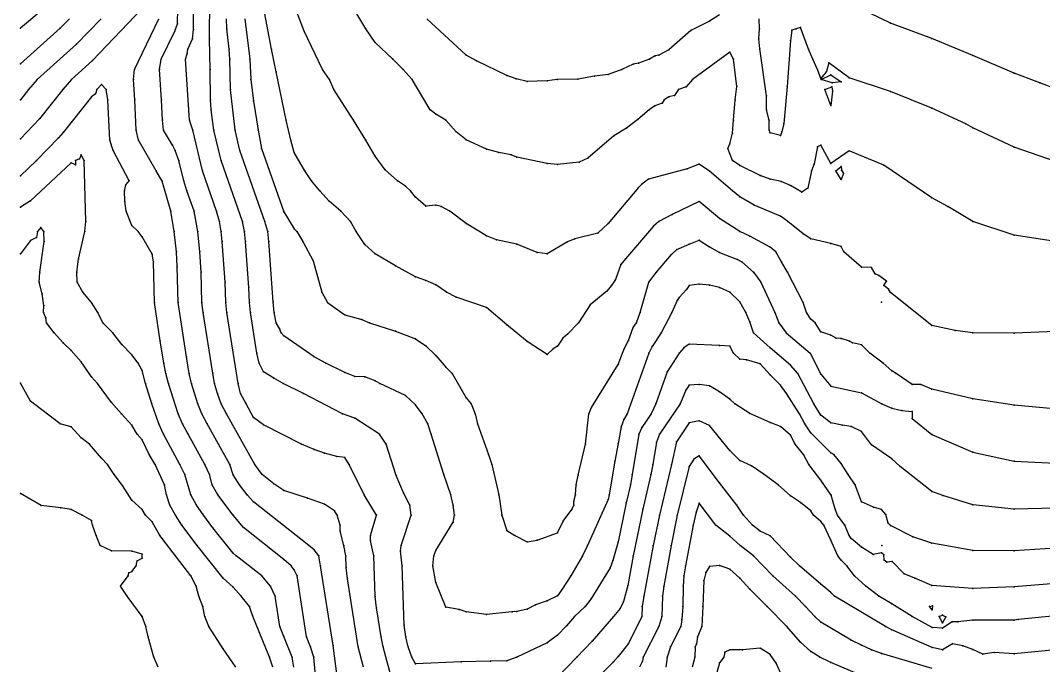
# Model space of a CAD drawing. Extents: x 4990 to 7010, y 3990 to 6010.
# Drawn here: x 4990 to 6000, y 4712 to 5348 of the extents above; entities that cross this region are included whole.
import ezdxf

# ---------------------------------------------------------------- set-up
doc = ezdxf.new("R2010")
doc.units = 0
doc.header["$MEASUREMENT"] = 0

msp = doc.modelspace()

# ---------------------------------------------------------------- linework, layer by layer
at = {"color": 7}
for points in [[(5358.163, 4691.837, 125), (5347.968, 4730, 125), (5345.996, 4740, 125), (5341.535, 4768.465, 125), (5340.129, 4779.871, 125), (5338.637, 4820, 125), (5335.331, 4834.669, 125), (5335.588, 4840, 125), (5341.522, 4860, 125), (5329.108, 4880, 125), (5314.347, 4910, 125), (5310, 4916.895, 125), (5302.184, 4917.816, 125), (5290, 4921.149, 125), (5280, 4924.7, 125), (5267.426, 4930, 125), (5230, 4949.305, 125), (5220, 4956.536, 125), (5212.898, 4970, 125), (5207.156, 4980, 125), (5204.788, 4990, 125), (5193.721, 5060, 125), (5192.548, 5070, 125), (5191.99, 5090, 125), (5189.153, 5130, 125), (5188.143, 5140, 125), (5186.441, 5150, 125), (5183.415, 5160, 125), (5169.522, 5200, 125), (5160.276, 5240, 125), (5156.815, 5250, 125), (5152.874, 5310, 125), (5154.668, 5315.332, 125), (5155.072, 5320, 125), (5159.914, 5330.086, 125), (5160.645, 5339.355, 125), (5161.177, 5370, 125)], [(6011.633, 4827.498, 135), (5970.884, 4824.951, 135), (5930.136, 4825.269, 135), (5889.388, 4832.273, 135), (5870.924, 4838.64, 135), (5848.64, 4849.782, 135), (5846.571, 4852.073, 135), (5844.066, 4860.837, 135), (5840, 4865.767, 135), (5832.025, 4867.975, 135), (5820, 4873.146, 135), (5813.788, 4890, 135), (5806.933, 4900, 135), (5800, 4911.072, 135), (5792.761, 4920, 135), (5790, 4921.464, 135), (5770, 4941.424, 135), (5764.239, 4950, 135), (5759.046, 4960, 135), (5745.926, 4980, 135), (5740, 4988.439, 135), (5730, 4998.558, 135), (5720, 5009.342, 135), (5706.606, 5013.394, 135), (5700, 5013.958, 135), (5693.911, 5020, 135), (5690, 5026.835, 135), (5680, 5027.627, 135), (5650, 5028.873, 135), (5644.846, 5025.154, 135), (5640, 5020.006, 135), (5628.426, 5001.574, 135), (5617.152, 4970, 135), (5612.406, 4960, 135), (5603.337, 4946.663, 135), (5600.241, 4940, 135), (5593.863, 4900, 135), (5591.98, 4890, 135), (5587.802, 4872.198, 135), (5580, 4833.541, 135), (5574.724, 4815.276, 135), (5571.893, 4808.107, 135), (5552.937, 4777.063, 135), (5547.261, 4770, 135), (5536.985, 4760, 135), (5529.063, 4750.938, 135), (5520, 4741.641, 135), (5510, 4734.063, 135), (5480, 4719.719, 135), (5470, 4716.12, 135), (5453.99, 4716.01, 135), (5424.853, 4715.147, 135), (5380, 4713.221, 135), (5376.152, 4720, 135), (5372.595, 4730, 135), (5370.315, 4740, 135), (5368.668, 4751.332, 135), (5366.618, 4810, 135), (5365.091, 4824.909, 135), (5365.76, 4830, 135), (5375.5, 4860, 135), (5374.3, 4870, 135), (5368.064, 4881.936, 135), (5360.706, 4899.294, 135), (5351, 4930, 135), (5344.408, 4940, 135), (5320, 4955.69, 135), (5307.868, 4960, 135), (5269.386, 4980, 135), (5249.35, 4990, 135), (5240, 4995.11, 135), (5230, 5001.643, 135), (5225.568, 5010, 135), (5223.373, 5020, 135), (5217.028, 5060, 135), (5215.995, 5070, 135), (5215.396, 5084.604, 135), (5212.264, 5130, 135), (5211.239, 5140, 135), (5209.015, 5150, 135), (5188.073, 5210, 135), (5181.021, 5240, 135), (5178.094, 5260, 135), (5177.522, 5270, 135), (5177.194, 5300, 135), (5176.508, 5330, 135), (5176.916, 5370, 135)], [(6011.633, 5280.822, 205), (5996.034, 5286.871, 205), (5970.884, 5296.103, 205), (5930.136, 5313.612, 205), (5889.388, 5330.484, 205), (5848.64, 5345.765, 205), (5807.892, 5365.502, 205)], [(5110.225, 5360, 105), (5061.122, 5308.878, 105), (5040.496, 5290, 105), (5031.755, 5280, 105), (5008.857, 5251.143, 105), (4990, 5231.292, 105)], [(5010, 5357.564, 135), (4990, 5340.583, 135)], [(5328.634, 4710, 115), (5323.341, 4730, 115), (5312.697, 4797.303, 115), (5311.59, 4808.41, 115), (5311.185, 4820, 115), (5309.186, 4830, 115), (5305.611, 4844.389, 115), (5305.417, 4850, 115), (5302.682, 4860, 115), (5300, 4864.235, 115), (5290, 4870.865, 115), (5273.238, 4876.762, 115), (5250, 4884.25, 115), (5240, 4890.825, 115), (5228.63, 4900, 115), (5221.291, 4910, 115), (5193.445, 4960, 115), (5188.085, 4970, 115), (5184.475, 4980, 115), (5181.557, 4990, 115), (5179.724, 5000.276, 115), (5170.413, 5060, 115), (5169.102, 5070, 115), (5168.254, 5100, 115), (5166.887, 5120, 115), (5164.998, 5140, 115), (5161.309, 5160, 115), (5154.304, 5180, 115), (5151.119, 5190, 115), (5146.302, 5210, 115), (5142.54, 5220, 115), (5140, 5225.086, 115), (5131.342, 5240, 115), (5130.272, 5250, 115), (5129.196, 5270, 115), (5127.205, 5300, 115), (5128.861, 5310, 115), (5142.206, 5337.794, 115), (5145.004, 5344.996, 115), (5145.264, 5360, 115)], [(6052.699, 4960.884, 165), (5970.884, 4968.525, 165), (5930.136, 4974.892, 165), (5889.388, 4984.442, 165), (5878.604, 4988.907, 165), (5870, 4989.04, 165), (5854.332, 5000, 165), (5850, 5002.446, 165), (5841.328, 5010, 165), (5828.232, 5020, 165), (5820, 5028.056, 165), (5811.242, 5030, 165), (5808.183, 5031.817, 165), (5800, 5034.464, 165), (5795.235, 5034.765, 165), (5790, 5037.747, 165), (5780, 5040.829, 165), (5774.405, 5050, 165), (5770, 5053.341, 165), (5765.847, 5060, 165), (5762.45, 5070, 165), (5747.182, 5100, 165), (5741.119, 5110, 165), (5735.703, 5120, 165), (5730, 5124.65, 165), (5710, 5135.479, 165), (5700.106, 5140, 165), (5680, 5152.788, 165), (5660, 5169.482, 165), (5633.367, 5156.633, 165), (5620, 5149.826, 165), (5614.766, 5145.234, 165), (5587.027, 5112.973, 165), (5582.643, 5107.357, 165), (5577.263, 5092.737, 165), (5573.448, 5086.552, 165), (5568.798, 5081.202, 165), (5552.28, 5067.72, 165), (5540.898, 5050, 165), (5530, 5038.502, 165), (5525.28, 5034.72, 165), (5520, 5026.913, 165), (5515.775, 5024.225, 165), (5510, 5018.661, 165), (5490, 5031.58, 165), (5470, 5047.769, 165), (5450, 5064.965, 165), (5420, 5075.098, 165), (5410.601, 5080, 165), (5400, 5087.275, 165), (5390, 5091.772, 165), (5380, 5095.368, 165), (5360, 5106.105, 165), (5340, 5117.92, 165), (5330, 5127.131, 165), (5321.244, 5140, 165), (5315.753, 5150, 165), (5306.321, 5160, 165), (5294.843, 5170, 165), (5285.425, 5180, 165), (5277.178, 5190, 165), (5270.805, 5200, 165), (5260, 5217.98, 165), (5256.925, 5230, 165), (5252.389, 5250, 165), (5242.41, 5297.59, 165), (5237.875, 5320, 165), (5230, 5361.584, 165)], [(6011.633, 5041.426, 175), (5970.884, 5039.516, 175), (5930.136, 5039.834, 175), (5912.627, 5042.381, 175), (5889.388, 5047.156, 175), (5848.64, 5079.946, 175), (5846.729, 5083.129, 175), (5842.271, 5086.71, 175), (5844.856, 5090.97, 175), (5837.114, 5096.595, 175), (5833.465, 5098.355, 175), (5830, 5104.492, 175), (5820, 5104.941, 175), (5802.522, 5120, 175), (5800, 5125.304, 175), (5790, 5128.226, 175), (5770, 5132.698, 175), (5762.477, 5137.523, 175), (5747.408, 5150, 175), (5740, 5155.104, 175), (5714.067, 5165.933, 175), (5700, 5174.305, 175), (5692.814, 5180, 175), (5670, 5199.53, 175), (5660, 5206.381, 175), (5648.117, 5201.883, 175), (5610, 5191.799, 175), (5603.194, 5186.806, 175), (5600, 5183.481, 175), (5570, 5147.901, 175), (5560, 5138.353, 175), (5537.29, 5132.71, 175), (5530, 5129.757, 175), (5510, 5117.938, 175), (5500, 5119.104, 175), (5480, 5127.551, 175), (5460, 5131.8, 175), (5450, 5135.734, 175), (5430, 5148.033, 175), (5413.65, 5160, 175), (5405.241, 5164.759, 175), (5400, 5166.099, 175), (5390, 5164.859, 175), (5380, 5173.823, 175), (5374.99, 5180, 175), (5370, 5184.738, 175), (5362.018, 5190, 175), (5350, 5200.993, 175), (5340, 5214.341, 175), (5331.031, 5230, 175), (5318.748, 5250, 175), (5299.444, 5280, 175), (5294.904, 5290, 175), (5288.1, 5300, 175), (5270, 5337.591, 175), (5262.53, 5357.47, 175)], [(6011.633, 5130.245, 185), (5970.884, 5136.293, 185), (5930.136, 5149.982, 185), (5905.305, 5164.626, 185), (5889.388, 5173.221, 185), (5842.273, 5205.374, 185), (5807.892, 5219.7, 185), (5790, 5207.083, 185), (5780, 5225.102, 185), (5776.563, 5223.437, 185), (5773.313, 5206.687, 185), (5770.678, 5200, 185), (5767.232, 5182.768, 185), (5761.145, 5178.855, 185), (5750, 5185.307, 185), (5740.655, 5189.345, 185), (5730, 5191.742, 185), (5720, 5195.172, 185), (5700, 5205.121, 185), (5692.682, 5210, 185), (5688.113, 5221.887, 185), (5690, 5226.456, 185), (5692.924, 5237.076, 185), (5693.701, 5250, 185), (5695.446, 5270, 185), (5696.93, 5283.07, 185), (5693.689, 5310, 185), (5690, 5316.946, 185), (5653.349, 5290, 185), (5647.195, 5282.805, 185), (5639.527, 5280, 185), (5635.661, 5274.339, 185), (5630, 5272.829, 185), (5625.465, 5270, 185), (5623.23, 5266.77, 185), (5616.119, 5263.881, 185), (5610.624, 5260, 185), (5599.448, 5250.552, 185), (5588.15, 5241.85, 185), (5575.752, 5234.248, 185), (5550, 5212.242, 185), (5541.5, 5208.5, 185), (5520, 5205.993, 185), (5510, 5207.028, 185), (5480, 5213.472, 185), (5474.347, 5215.653, 185), (5462.134, 5217.866, 185), (5450, 5221.231, 185), (5430, 5230.362, 185), (5420, 5238.261, 185), (5409.875, 5250, 185), (5400, 5255.835, 185), (5394.459, 5260, 185), (5376.461, 5290, 185), (5367.802, 5300, 185), (5357.624, 5310, 185), (5340, 5326.646, 185), (5330.907, 5340, 185), (5320, 5358.058, 185)], [(5680, 5353.982, 195), (5670, 5347.604, 195), (5651.634, 5338.366, 195), (5630, 5319.409, 195), (5620, 5314.093, 195), (5616.564, 5313.436, 195), (5610.852, 5310, 195), (5600, 5306.083, 195), (5594.887, 5305.113, 195), (5583.652, 5300, 195), (5570, 5294.989, 195), (5556.554, 5293.446, 195), (5540, 5290.374, 195), (5519.888, 5290.112, 195), (5510, 5288.599, 195), (5490, 5288.01, 195), (5479.371, 5290.629, 195), (5470, 5294.003, 195), (5440, 5308.523, 195), (5430, 5314.082, 195), (5390.996, 5350, 195)], [(5069.516, 5350, 115), (5045.233, 5324.767, 115), (5006.637, 5290, 115), (4997.97, 5280, 115), (4990, 5269.894, 115)], [(5038.38, 5350, 125), (5029.24, 5340.76, 125), (4990, 5305.482, 125)], [(5307.909, 4660, 105), (5298.682, 4731.318, 105), (5286.3, 4810, 105), (5284.33, 4820, 105), (5280, 4825.65, 105), (5274.721, 4830, 105), (5220, 4873.214, 105), (5213.851, 4880, 105), (5206.041, 4890, 105), (5200, 4899.856, 105), (5196.65, 4910, 105), (5174.412, 4950, 105), (5169.075, 4960, 105), (5165.12, 4970, 105), (5158.835, 4990, 105), (5156.417, 5000, 105), (5153.781, 5016.219, 105), (5145.655, 5070, 105), (5144.751, 5105.249, 105), (5143.854, 5120, 105), (5141.854, 5140, 105), (5138.578, 5160, 105), (5130, 5189.723, 105), (5123.81, 5200, 105), (5106.374, 5230, 105), (5104.216, 5240, 105), (5102.771, 5270, 105), (5101.536, 5290, 105), (5102.65, 5300, 105), (5126.656, 5350, 105)], [(6011.633, 4866.973, 145), (5970.884, 4866.018, 145), (5930.136, 4870.156, 145), (5900.53, 4879.388, 145), (5889.388, 4883.526, 145), (5858.279, 4908.073, 145), (5850, 4915.488, 145), (5830, 4929.333, 145), (5820, 4942.502, 145), (5810, 4947.614, 145), (5801.188, 4948.813, 145), (5790, 4951.218, 145), (5780, 4958.824, 145), (5773.063, 4970, 145), (5757.318, 5000, 145), (5750, 5008.183, 145), (5730, 5025.046, 145), (5713.554, 5040, 145), (5710, 5050.813, 145), (5705.944, 5060, 145), (5700, 5070.715, 145), (5690, 5080.243, 145), (5680, 5084.717, 145), (5670, 5087.01, 145), (5660, 5087.906, 145), (5650, 5086.766, 145), (5647.329, 5082.671, 145), (5640, 5074.969, 145), (5638.022, 5071.978, 145), (5632.938, 5060, 145), (5622.304, 5040, 145), (5613.488, 5026.512, 145), (5610.21, 5019.79, 145), (5588.86, 4960, 145), (5585.561, 4954.439, 145), (5582.74, 4947.26, 145), (5580, 4930.671, 145), (5576.637, 4913.363, 145), (5571.182, 4880, 145), (5570, 4875.447, 145), (5549.592, 4830, 145), (5544.809, 4820, 145), (5533.115, 4800, 145), (5524.056, 4785.944, 145), (5520, 4780.509, 145), (5510, 4775.61, 145), (5498.412, 4771.588, 145), (5490, 4767.17, 145), (5480, 4764.956, 145), (5475.231, 4764.769, 145), (5450, 4761.975, 145), (5430, 4764.479, 145), (5423.14, 4766.86, 145), (5410, 4769.251, 145), (5400, 4793.54, 145), (5396.906, 4810, 145), (5397.938, 4820, 145), (5400, 4825.195, 145), (5416.943, 4853.057, 145), (5418.322, 4860, 145), (5417.125, 4870, 145), (5414.84, 4880, 145), (5407.985, 4900, 145), (5395.334, 4940, 145), (5391.969, 4950, 145), (5386.611, 4960, 145), (5380, 4969.04, 145), (5370, 4978.11, 145), (5344.73, 4990, 145), (5340, 4992.611, 145), (5330, 4996.42, 145), (5320, 4997.034, 145), (5310, 5000.975, 145), (5291.396, 5010, 145), (5280, 5016.441, 145), (5250, 5037.096, 145), (5247.188, 5040, 145), (5245.834, 5044.166, 145), (5242.397, 5050, 145), (5240.335, 5060, 145), (5239.395, 5070.605, 145), (5235.297, 5130, 145), (5234.304, 5140, 145), (5231.122, 5150, 145), (5206.652, 5220, 145), (5202.023, 5240, 145), (5197.259, 5280, 145), (5196.783, 5310, 145), (5196.089, 5320, 145), (5193.807, 5340, 145), (5193.476, 5350, 145)], [(5211.603, 5350, 155), (5216.314, 5310, 155), (5217.336, 5290, 155), (5220, 5268.495, 155), (5224.538, 5240, 155), (5227.972, 5222.028, 155), (5250, 5159.24, 155), (5260, 5142.522, 155), (5262.665, 5140, 155), (5268.599, 5130, 155), (5278.854, 5111.146, 155), (5287.582, 5080, 155), (5292.915, 5070, 155), (5310, 5057.736, 155), (5326.835, 5053.165, 155), (5334.511, 5050, 155), (5360, 5041.698, 155), (5380, 5034.03, 155), (5390, 5027.239, 155), (5400, 5017.587, 155), (5410, 5006.154, 155), (5415.943, 5000, 155), (5430, 4975.86, 155), (5434.76, 4970, 155), (5438.825, 4960, 155), (5441.096, 4950, 155), (5452.029, 4920, 155), (5455.19, 4910, 155), (5462.105, 4880, 155), (5465.273, 4860, 155), (5470, 4844.933, 155), (5477.981, 4840, 155), (5490, 4833.819, 155), (5500, 4835.274, 155), (5520, 4842.6, 155), (5525.737, 4854.263, 155), (5534.354, 4865.646, 155), (5536.323, 4870, 155), (5536.256, 4873.744, 155), (5537.949, 4880, 155), (5538.493, 4890, 155), (5540.393, 4899.607, 155), (5547.857, 4930, 155), (5551.084, 4960, 155), (5553.631, 4966.369, 155), (5580, 5008.87, 155), (5585.791, 5024.209, 155), (5590, 5032.422, 155), (5594.884, 5045.116, 155), (5597.874, 5050, 155), (5601.794, 5060, 155), (5610.083, 5089.917, 155), (5617.859, 5100, 155), (5632.563, 5117.437, 155), (5637.765, 5122.235, 155), (5650, 5127.581, 155), (5660, 5131.44, 155), (5670, 5124.869, 155), (5680, 5119.235, 155), (5697.664, 5112.336, 155), (5702.131, 5110, 155), (5713.379, 5100, 155), (5720.835, 5090, 155), (5734.496, 5060, 155), (5738.419, 5050, 155), (5745.698, 5040, 155), (5769.28, 5020, 155), (5780, 4999.024, 155), (5790, 4987.422, 155), (5820, 4980.847, 155), (5840.209, 4970, 155), (5850, 4965.751, 155), (5860, 4963.425, 155), (5870, 4962.332, 155), (5869.952, 4955.436, 155), (5889.388, 4939.555, 155), (5930.136, 4922.046, 155), (5970.884, 4913.451, 155), (6011.633, 4911.223, 155)], [(6011.633, 5209.194, 195), (5970.884, 5223.202, 195), (5930.136, 5242.302, 195), (5923.133, 5246.123, 195), (5889.388, 5261.721, 195), (5848.64, 5278.275, 195), (5807.892, 5291.646, 195), (5787.84, 5306.528, 195), (5785.407, 5297.763, 195), (5780, 5290.866, 195), (5776.743, 5300, 195), (5771.956, 5310, 195), (5767.81, 5320, 195), (5760, 5341.437, 195), (5755.76, 5340, 195), (5751.456, 5338.544, 195), (5750, 5328.35, 195), (5746.8, 5283.2, 195), (5743.382, 5246.618, 195), (5741.563, 5238.437, 195), (5740, 5234.75, 195), (5730, 5237.429, 195), (5728.954, 5240, 195), (5729.072, 5250, 195), (5726.411, 5260, 195), (5726.198, 5273.802, 195), (5719.651, 5320.349, 195), (5718.834, 5330, 195), (5719.569, 5340, 195), (5719.069, 5350, 195)], [(5789.781, 5294.655, 195), (5799.963, 5287.564, 195), (5791.061, 5286.852, 195), (5780.327, 5290, 195), (5789.781, 5294.655, 195)], [(5284.486, 4665.514, 95), (5279.476, 4720, 95), (5276.335, 4730, 95), (5272.425, 4740, 95), (5262.983, 4800, 95), (5260, 4806.176, 95), (5257.152, 4810, 95), (5250, 4816.208, 95), (5210, 4847.797, 95), (5199.933, 4860, 95), (5184.819, 4880, 95), (5179.094, 4890, 95), (5176.679, 4900, 95), (5172.056, 4910, 95), (5155.422, 4940, 95), (5150, 4950.267, 95), (5145.804, 4960, 95), (5136.131, 4990, 95), (5133.432, 5000, 95), (5131.421, 5010, 95), (5127.834, 5032.166, 95), (5122.222, 5070, 95), (5121.19, 5110, 95), (5120, 5117.728, 95), (5110, 5134.844, 95), (5106.041, 5140, 95), (5100, 5145.983, 95), (5094.194, 5160, 95), (5092.854, 5170, 95), (5092.578, 5180, 95), (5093.889, 5186.111, 95), (5097.452, 5190, 95), (5081.406, 5220, 95), (5078.159, 5230, 95), (5076.233, 5270, 95), (5074.519, 5280, 95), (5070, 5285.065, 95), (5065.54, 5280, 95), (5064.111, 5275.889, 95), (5060, 5272.967, 95), (5032.254, 5237.746, 95), (5027.619, 5232.381, 95), (5005.933, 5210, 95), (4990, 5194.954, 95)], [(5790.888, 5282.701, 195), (5791.351, 5278.652, 195), (5790, 5264.267, 195), (5784.009, 5280, 195), (5790.888, 5282.701, 195)], [(5259.693, 4710, 85), (5258.235, 4720, 85), (5249.793, 4740.207, 85), (5246.12, 4750, 85), (5241.24, 4780, 85), (5236.64, 4790, 85), (5228.339, 4800, 85), (5203.014, 4820, 85), (5200, 4822.661, 85), (5180, 4847.606, 85), (5170, 4860.867, 85), (5163.772, 4870, 85), (5158.24, 4880, 85), (5152.385, 4900, 85), (5147.462, 4910, 85), (5131.171, 4940, 85), (5126.489, 4950, 85), (5119.787, 4970, 85), (5113.427, 4990, 85), (5110, 5002.796, 85), (5106.179, 5010, 85), (5100, 5018.29, 85), (5090, 5028.505, 85), (5081.33, 5040, 85), (5071.309, 5050, 85), (5066.401, 5060, 85), (5060.198, 5070, 85), (5051.547, 5080, 85), (5046.067, 5090, 85), (5045.686, 5100, 85), (5047.376, 5112.624, 85), (5053.587, 5140, 85), (5054.649, 5150, 85), (5052.997, 5210, 85), (5050, 5215.594, 85), (5048.146, 5211.854, 85), (5044.398, 5210, 85), (5044.175, 5205.825, 85), (5040, 5207.917, 85), (5000, 5170.145, 85), (4990, 5163.948, 85)], [(5800.29, 5200.364, 185), (5802.482, 5197.285, 185), (5800, 5191.301, 185), (5794.743, 5200, 185), (5799.926, 5204.211, 185), (5800.29, 5200.364, 185)], [(5238.99, 4710, 75), (5235.958, 4720, 75), (5218.899, 4761.101, 75), (5216.012, 4770, 75), (5207.926, 4780, 75), (5200, 4788.849, 75), (5190, 4797.822, 75), (5164.257, 4830, 75), (5149.209, 4850, 75), (5142.96, 4860, 75), (5137.395, 4870, 75), (5134.181, 4880, 75), (5132.25, 4890, 75), (5122.868, 4910, 75), (5117.076, 4920, 75), (5110, 4934.237, 75), (5105.032, 4940, 75), (5100, 4948.948, 75), (5089.676, 4960, 75), (5080, 4971.332, 75), (5066.034, 4990, 75), (5060, 4996.516, 75), (5050, 5011.299, 75), (5040, 5022.608, 75), (5032.078, 5030, 75), (5023.255, 5040, 75), (5015.854, 5050, 75), (5015.195, 5054.805, 75), (5012.796, 5060, 75), (5013.167, 5066.833, 75), (5011.528, 5078.472, 75), (5008.567, 5090, 75), (5009.039, 5100, 75), (5013.537, 5130, 75), (5013.216, 5140, 75), (5010, 5143.826, 75), (5006.838, 5140, 75), (5005.962, 5134.038, 75), (5000, 5131, 75), (4990, 5117.836, 75)], [(5840, 5070.313, 175), (5840, 5070.313, 175)], [(5202.512, 4710, 65), (5190, 4727.941, 65), (5175.804, 4750, 65), (5172.063, 4760, 65), (5170.108, 4769.892, 65), (5166.146, 4780, 65), (5163.378, 4790, 65), (5158.003, 4800, 65), (5130, 4836.997, 65), (5127.533, 4840, 65), (5120, 4853.401, 65), (5113.56, 4860, 65), (5110, 4865.7, 65), (5100, 4874.987, 65), (5090.689, 4889.311, 65), (5082.405, 4900, 65), (5075.841, 4910, 65), (5070, 4916.214, 65), (5058.107, 4930, 65), (5050, 4936.284, 65), (5040, 4947.193, 65), (5029.303, 4950, 65), (5000, 4972.615, 65), (4990, 4990.403, 65)], [(6011.633, 4792.479, 125), (5970.884, 4789.296, 125), (5930.136, 4787.704, 125), (5889.388, 4790.569, 125), (5872.834, 4797.892, 125), (5862.061, 4802.003, 125), (5850.322, 4814.214, 125), (5845.036, 4813.736, 125), (5842.426, 4815.546, 125), (5842.274, 4820.746, 125), (5839.854, 4822.863, 125), (5831.753, 4821.166, 125), (5820, 4828.396, 125), (5810, 4836.865, 125), (5807.908, 4840, 125), (5803.721, 4850, 125), (5796.525, 4860, 125), (5794.093, 4865.907, 125), (5790.081, 4879.919, 125), (5780, 4894.726, 125), (5768.287, 4910, 125), (5762.938, 4920, 125), (5754.693, 4930, 125), (5750, 4939.078, 125), (5740, 4947.481, 125), (5730, 4951.356, 125), (5710, 4960.358, 125), (5695.188, 4970, 125), (5690, 4974.432, 125), (5680, 4981.733, 125), (5670, 4987.541, 125), (5660, 4988.958, 125), (5650, 4988.236, 125), (5646.758, 4983.242, 125), (5641.067, 4970, 125), (5620.667, 4940, 125), (5617.783, 4932.217, 125), (5614.207, 4910, 125), (5612.297, 4900, 125), (5604.134, 4865.866, 125), (5594.897, 4820, 125), (5589.446, 4790.554, 125), (5585.248, 4774.752, 125), (5581.977, 4768.023, 125), (5575.407, 4760, 125), (5554.424, 4735.576, 125), (5539.175, 4720, 125), (5520, 4699.983, 125)], [(6011.633, 4760.645, 115), (5974.705, 4757.143, 115), (5970.884, 4756.506, 115), (5930.136, 4756.506, 115), (5915.028, 4754.735, 115), (5909.496, 4754.693, 115), (5900, 4748.505, 115), (5890, 4748.992, 115), (5870.081, 4760, 115), (5850, 4772.419, 115), (5837.222, 4780, 115), (5824.291, 4790, 115), (5813.058, 4800, 115), (5805.785, 4810, 115), (5800, 4815.582, 115), (5796.896, 4820, 115), (5790, 4835.404, 115), (5782.809, 4850, 115), (5780, 4853.719, 115), (5772.792, 4860, 115), (5770, 4864.446, 115), (5760, 4872.634, 115), (5750, 4879.018, 115), (5737.864, 4890, 115), (5724.177, 4900, 115), (5711.443, 4908.557, 115), (5700, 4914.021, 115), (5690, 4923.946, 115), (5670, 4948.586, 115), (5660, 4953.093, 115), (5650, 4950.989, 115), (5637.457, 4932.543, 115), (5632.615, 4910, 115), (5620.568, 4860, 115), (5614.519, 4830, 115), (5605.29, 4780, 115), (5603.752, 4770, 115), (5603.216, 4760, 115), (5590, 4733.446, 115), (5580, 4720.622, 115), (5575.022, 4714.978, 115), (5550.374, 4690, 115)], [(6011.633, 4727.219, 105), (5970.884, 4723.08, 105), (5950.971, 4724.48, 105), (5940, 4722.869, 105), (5930, 4727.299, 105), (5920, 4730.958, 105), (5910, 4733.016, 105), (5900, 4727.271, 105), (5890, 4729.442, 105), (5850, 4746.976, 105), (5843.874, 4750, 105), (5793.452, 4780, 105), (5790, 4783.814, 105), (5780, 4791.795, 105), (5759.002, 4810, 105), (5750, 4818.439, 105), (5730, 4839.48, 105), (5720, 4844.316, 105), (5712.585, 4850, 105), (5703.563, 4860, 105), (5697.21, 4870, 105), (5680, 4891.944, 105), (5660, 4918.678, 105), (5654.688, 4915.312, 105), (5650, 4907.963, 105), (5638.314, 4860, 105), (5632.239, 4830, 105), (5624.907, 4790, 105), (5623.774, 4780, 105), (5623.19, 4760, 105), (5620.1, 4750, 105), (5604.76, 4720, 105), (5603.936, 4716.064, 105), (5601.065, 4710, 105)], [(5125.961, 4710, 55), (5121.799, 4720, 55), (5116.021, 4740, 55), (5113.703, 4750, 55), (5110, 4760.101, 55), (5095.422, 4780, 55), (5088.636, 4790, 55), (5096.447, 4800, 55), (5096.896, 4803.104, 55), (5100, 4804.549, 55), (5104.213, 4810, 55), (5105.036, 4814.964, 55), (5110, 4817.479, 55), (5110, 4821.507, 55), (5100, 4824.625, 55), (5080, 4824.8, 55), (5068.832, 4830, 55), (5064.616, 4840, 55), (5061.04, 4850, 55), (5060, 4854.748, 55), (5050.995, 4860, 55), (5040, 4865.678, 55), (5030, 4867.225, 55), (5010.412, 4869.588, 55), (4990, 4881.282, 55)], [(5890, 4708.545, 95), (5840, 4723.633, 95), (5830, 4727.241, 95), (5820, 4731.65, 95), (5810, 4736.684, 95), (5780, 4754.288, 95), (5774.025, 4760, 95), (5764.806, 4770, 95), (5754.93, 4780, 95), (5732.618, 4800, 95), (5713.571, 4820, 95), (5700.405, 4830, 95), (5690, 4839.452, 95), (5676.219, 4850, 95), (5660, 4871.968, 95), (5656.941, 4863.059, 95), (5653.81, 4850, 95), (5646.367, 4810, 95), (5644.692, 4800, 95), (5644.024, 4790, 95), (5643.619, 4770, 95), (5642.931, 4757.069, 95), (5641.734, 4750, 95), (5631.508, 4730, 95), (5628.437, 4720, 95), (5627.063, 4710, 95)], [(5840.057, 4830.113, 125), (5840.057, 4830.113, 125)], [(5820, 4701.712, 85), (5790, 4714.729, 85), (5779.145, 4720, 85), (5770, 4725.385, 85), (5760, 4734.776, 85), (5746.278, 4750, 85), (5727.162, 4770, 85), (5710, 4786.965, 85), (5700, 4797.848, 85), (5690, 4806.824, 85), (5680, 4810.479, 85), (5670, 4809.275, 85), (5666.465, 4803.535, 85), (5664.443, 4795.557, 85), (5663.666, 4770, 85), (5662.559, 4750, 85), (5658.256, 4740, 85), (5657.103, 4732.897, 85), (5655.778, 4730, 85), (5655.561, 4720, 85), (5652.875, 4710, 85)], [(5890.113, 4770.504, 115), (5890, 4766.593, 115), (5887.178, 4770, 115), (5890.113, 4770.504, 115)], [(5900.11, 4761.208, 115), (5903.272, 4759.698, 115), (5900, 4753.819, 115), (5896.617, 4760, 115), (5900.11, 4761.208, 115)], [(5742.157, 4700, 75), (5735.896, 4714.104, 75), (5730, 4722.578, 75), (5720, 4728.88, 75), (5702.809, 4727.191, 75), (5690, 4727.173, 75), (5685.254, 4724.746, 75), (5684.252, 4720, 75), (5680, 4714.156, 75), (5674.785, 4695.215, 75)]]:
    msp.add_polyline3d(points, dxfattribs=at)
at = {"color": 254}
for p in [(5145.004, 5344.996, 115), (5670, 5347.604, 195), (5848.64, 5345.765, 205), (4990, 5340.583, 135), (5029.24, 5340.76, 125), (5142.206, 5337.794, 115), (5160.645, 5339.355, 125), (5193.807, 5340, 145), (5270, 5337.591, 175), (5330.907, 5340, 185), (5651.634, 5338.366, 195), (5719.569, 5340, 195), (5751.456, 5338.544, 195), (5755.76, 5340, 195), (5760, 5341.437, 195), (5045.233, 5324.767, 115), (5159.914, 5330.086, 125), (5176.508, 5330, 135), (5340, 5326.646, 185), (5718.834, 5330, 195), (5750, 5328.35, 195), (5889.388, 5330.484, 205), (5154.668, 5315.332, 125), (5155.072, 5320, 125), (5196.089, 5320, 145), (5237.875, 5320, 165), (5430, 5314.082, 195), (5616.564, 5313.436, 195), (5620, 5314.093, 195), (5630, 5319.409, 195), (5690, 5316.946, 185), (5719.651, 5320.349, 195), (5767.81, 5320, 195), (5930.136, 5313.612, 205), (4990, 5305.482, 125), (5061.122, 5308.878, 105), (5128.861, 5310, 115), (5152.874, 5310, 125), (5196.783, 5310, 145), (5216.314, 5310, 155), (5357.624, 5310, 185), (5440, 5308.523, 195), (5594.887, 5305.113, 195), (5600, 5306.083, 195), (5610.852, 5310, 195), (5693.689, 5310, 185), (5771.956, 5310, 195), (5787.84, 5306.528, 195), (5102.65, 5300, 105), (5127.205, 5300, 115), (5177.194, 5300, 135), (5242.41, 5297.59, 165), (5288.1, 5300, 175), (5367.802, 5300, 185), (5470, 5294.003, 195), (5556.554, 5293.446, 195), (5570, 5294.989, 195), (5583.652, 5300, 195), (5776.743, 5300, 195), (5785.407, 5297.763, 195), (5789.781, 5294.655, 195), (5789.781, 5294.655, 195), (5807.892, 5291.646, 195), (5970.884, 5296.103, 205), (5006.637, 5290, 115), (5040.496, 5290, 105), (5070, 5285.065, 95), (5101.536, 5290, 105), (5217.336, 5290, 155), (5294.904, 5290, 175), (5376.461, 5290, 185), (5479.371, 5290.629, 195), (5490, 5288.01, 195), (5510, 5288.599, 195), (5519.888, 5290.112, 195), (5540, 5290.374, 195), (5647.195, 5282.805, 185), (5653.349, 5290, 185), (5696.93, 5283.07, 185), (5746.8, 5283.2, 195), (5780, 5290.866, 195), (5780.327, 5290, 195), (5790.888, 5282.701, 195), (5790.888, 5282.701, 195), (5791.061, 5286.852, 195), (5799.963, 5287.564, 195), (5996.034, 5286.871, 205), (4997.97, 5280, 115), (5031.755, 5280, 105), (5060, 5272.967, 95), (5064.111, 5275.889, 95), (5065.54, 5280, 95), (5074.519, 5280, 95), (5197.259, 5280, 145), (5299.444, 5280, 175), (5630, 5272.829, 185), (5635.661, 5274.339, 185), (5639.527, 5280, 185), (5726.198, 5273.802, 195), (5784.009, 5280, 195), (5791.351, 5278.652, 195), (5848.64, 5278.275, 195), (4990, 5269.894, 115), (5076.233, 5270, 95), (5102.771, 5270, 105), (5129.196, 5270, 115), (5177.522, 5270, 135), (5220, 5268.495, 155), (5616.119, 5263.881, 185), (5623.23, 5266.77, 185), (5625.465, 5270, 185), (5695.446, 5270, 185), (5790, 5264.267, 195), (5889.388, 5261.721, 195), (5008.857, 5251.143, 105), (5178.094, 5260, 135), (5394.459, 5260, 185), (5400, 5255.835, 185), (5610.624, 5260, 185), (5726.411, 5260, 195), (5130.272, 5250, 115), (5156.815, 5250, 125), (5252.389, 5250, 165), (5318.748, 5250, 175), (5409.875, 5250, 185), (5588.15, 5241.85, 185), (5599.448, 5250.552, 185), (5693.701, 5250, 185), (5729.072, 5250, 195), (5743.382, 5246.618, 195), (5923.133, 5246.123, 195), (5930.136, 5242.302, 195), (4990, 5231.292, 105), (5027.619, 5232.381, 95), (5032.254, 5237.746, 95), (5104.216, 5240, 105), (5131.342, 5240, 115), (5160.276, 5240, 125), (5181.021, 5240, 135), (5202.023, 5240, 145), (5224.538, 5240, 155), (5420, 5238.261, 185), (5575.752, 5234.248, 185), (5692.924, 5237.076, 185), (5728.954, 5240, 195), (5730, 5237.429, 195), (5740, 5234.75, 195), (5741.563, 5238.437, 195), (5078.159, 5230, 95), (5106.374, 5230, 105), (5140, 5225.086, 115), (5227.972, 5222.028, 155), (5256.925, 5230, 165), (5331.031, 5230, 175), (5430, 5230.362, 185), (5450, 5221.231, 185), (5688.113, 5221.887, 185), (5690, 5226.456, 185), (5776.563, 5223.437, 185), (5780, 5225.102, 185), (5970.884, 5223.202, 195), (5048.146, 5211.854, 85), (5050, 5215.594, 85), (5081.406, 5220, 95), (5142.54, 5220, 115), (5206.652, 5220, 145), (5260, 5217.98, 165), (5340, 5214.341, 175), (5462.134, 5217.866, 185), (5474.347, 5215.653, 185), (5480, 5213.472, 185), (5550, 5212.242, 185), (5807.892, 5219.7, 185), (5005.933, 5210, 95), (5040, 5207.917, 85), (5044.175, 5205.825, 85), (5044.398, 5210, 85), (5052.997, 5210, 85), (5146.302, 5210, 115), (5188.073, 5210, 135), (5350, 5200.993, 175), (5510, 5207.028, 185), (5520, 5205.993, 185), (5541.5, 5208.5, 185), (5648.117, 5201.883, 175), (5660, 5206.381, 175), (5692.682, 5210, 185), (5700, 5205.121, 185), (5773.313, 5206.687, 185), (5790, 5207.083, 185), (5799.926, 5204.211, 185), (5800.29, 5200.364, 185), (5800.29, 5200.364, 185), (5842.273, 5205.374, 185), (4990, 5194.954, 95), (5123.81, 5200, 105), (5169.522, 5200, 125), (5270.805, 5200, 165), (5610, 5191.799, 175), (5670, 5199.53, 175), (5720, 5195.172, 185), (5730, 5191.742, 185), (5770.678, 5200, 185), (5794.743, 5200, 185), (5800, 5191.301, 185), (5802.482, 5197.285, 185), (5093.889, 5186.111, 95), (5097.452, 5190, 95), (5130, 5189.723, 105), (5151.119, 5190, 115), (5277.178, 5190, 165), (5362.018, 5190, 175), (5370, 5184.738, 175), (5600, 5183.481, 175), (5603.194, 5186.806, 175), (5740.655, 5189.345, 185), (5750, 5185.307, 185), (5767.232, 5182.768, 185), (5000, 5170.145, 85), (5092.578, 5180, 95), (5154.304, 5180, 115), (5285.425, 5180, 165), (5374.99, 5180, 175), (5380, 5173.823, 175), (5692.814, 5180, 175), (5700, 5174.305, 175), (5761.145, 5178.855, 185), (5889.388, 5173.221, 185), (4990, 5163.948, 85), (5092.854, 5170, 95), (5094.194, 5160, 95), (5138.578, 5160, 105), (5161.309, 5160, 115), (5183.415, 5160, 125), (5294.843, 5170, 165), (5306.321, 5160, 165), (5390, 5164.859, 175), (5400, 5166.099, 175), (5405.241, 5164.759, 175), (5413.65, 5160, 175), (5660, 5169.482, 165), (5714.067, 5165.933, 175), (5905.305, 5164.626, 185), (5054.649, 5150, 85), (5186.441, 5150, 125), (5209.015, 5150, 135), (5231.122, 5150, 145), (5250, 5159.24, 155), (5315.753, 5150, 165), (5633.367, 5156.633, 165), (5680, 5152.788, 165), (5740, 5155.104, 175), (5747.408, 5150, 175), (5930.136, 5149.982, 185), (5006.838, 5140, 75), (5010, 5143.826, 75), (5013.216, 5140, 75), (5053.587, 5140, 85), (5100, 5145.983, 95), (5106.041, 5140, 95), (5141.854, 5140, 105), (5164.998, 5140, 115), (5188.143, 5140, 125), (5211.239, 5140, 135), (5234.304, 5140, 145), (5260, 5142.522, 155), (5262.665, 5140, 155), (5321.244, 5140, 165), (5430, 5148.033, 175), (5570, 5147.901, 175), (5614.766, 5145.234, 165), (5620, 5149.826, 165), (5700.106, 5140, 165), (5000, 5131, 75), (5005.962, 5134.038, 75), (5013.537, 5130, 75), (5110, 5134.844, 95), (5189.153, 5130, 125), (5212.264, 5130, 135), (5235.297, 5130, 145), (5268.599, 5130, 155), (5450, 5135.734, 175), (5460, 5131.8, 175), (5530, 5129.757, 175), (5537.29, 5132.71, 175), (5560, 5138.353, 175), (5660, 5131.44, 155), (5710, 5135.479, 165), (5762.477, 5137.523, 175), (5770, 5132.698, 175), (5970.884, 5136.293, 185), (5143.854, 5120, 105), (5166.887, 5120, 115), (5330, 5127.131, 165), (5480, 5127.551, 175), (5637.765, 5122.235, 155), (5650, 5127.581, 155), (5670, 5124.869, 155), (5730, 5124.65, 165), (5735.703, 5120, 165), (5790, 5128.226, 175), (5800, 5125.304, 175), (5802.522, 5120, 175), (4990, 5117.836, 75), (5047.376, 5112.624, 85), (5120, 5117.728, 95), (5121.19, 5110, 95), (5278.854, 5111.146, 155), (5340, 5117.92, 165), (5500, 5119.104, 175), (5510, 5117.938, 175), (5587.027, 5112.973, 165), (5632.563, 5117.437, 155), (5680, 5119.235, 155), (5697.664, 5112.336, 155), (5702.131, 5110, 155), (5741.119, 5110, 165), (5009.039, 5100, 75), (5045.686, 5100, 85), (5144.751, 5105.249, 105), (5168.254, 5100, 115), (5360, 5106.105, 165), (5582.643, 5107.357, 165), (5617.859, 5100, 155), (5713.379, 5100, 155), (5747.182, 5100, 165), (5820, 5104.941, 175), (5830, 5104.492, 175), (5008.567, 5090, 75), (5046.067, 5090, 85), (5191.99, 5090, 125), (5380, 5095.368, 165), (5390, 5091.772, 165), (5577.263, 5092.737, 165), (5610.083, 5089.917, 155), (5720.835, 5090, 155), (5833.465, 5098.355, 175), (5837.114, 5096.595, 175), (5844.856, 5090.97, 175), (5051.547, 5080, 85), (5215.396, 5084.604, 135), (5287.582, 5080, 155), (5400, 5087.275, 165), (5410.601, 5080, 165), (5568.798, 5081.202, 165), (5573.448, 5086.552, 165), (5647.329, 5082.671, 145), (5650, 5086.766, 145), (5660, 5087.906, 145), (5670, 5087.01, 145), (5680, 5084.717, 145), (5690, 5080.243, 145), (5842.271, 5086.71, 175), (5846.729, 5083.129, 175), (5848.64, 5079.946, 175), (5011.528, 5078.472, 75), (5060.198, 5070, 85), (5122.222, 5070, 95), (5145.655, 5070, 105), (5169.102, 5070, 115), (5192.548, 5070, 125), (5215.995, 5070, 135), (5239.395, 5070.605, 145), (5292.915, 5070, 155), (5420, 5075.098, 165), (5638.022, 5071.978, 145), (5640, 5074.969, 145), (5700, 5070.715, 145), (5762.45, 5070, 165), (5840, 5070.313, 175), (5840, 5070.313, 175), (5012.796, 5060, 75), (5013.167, 5066.833, 75), (5066.401, 5060, 85), (5170.413, 5060, 115), (5193.721, 5060, 125), (5217.028, 5060, 135), (5240.335, 5060, 145), (5450, 5064.965, 165), (5552.28, 5067.72, 165), (5601.794, 5060, 155), (5632.938, 5060, 145), (5705.944, 5060, 145), (5734.496, 5060, 155), (5765.847, 5060, 165), (5015.195, 5054.805, 75), (5015.854, 5050, 75), (5071.309, 5050, 85), (5242.397, 5050, 145), (5310, 5057.736, 155), (5326.835, 5053.165, 155), (5334.511, 5050, 155), (5540.898, 5050, 165), (5597.874, 5050, 155), (5710, 5050.813, 145), (5738.419, 5050, 155), (5770, 5053.341, 165), (5774.405, 5050, 165), (5023.255, 5040, 75), (5081.33, 5040, 85), (5245.834, 5044.166, 145), (5247.188, 5040, 145), (5360, 5041.698, 155), (5470, 5047.769, 165), (5594.884, 5045.116, 155), (5622.304, 5040, 145), (5713.554, 5040, 145), (5745.698, 5040, 155), (5780, 5040.829, 165), (5889.388, 5047.156, 175), (5912.627, 5042.381, 175), (5930.136, 5039.834, 175), (5970.884, 5039.516, 175), (5032.078, 5030, 75), (5127.834, 5032.166, 95), (5250, 5037.096, 145), (5380, 5034.03, 155), (5490, 5031.58, 165), (5525.28, 5034.72, 165), (5530, 5038.502, 165), (5590, 5032.422, 155), (5650, 5028.873, 135), (5790, 5037.747, 165), (5795.235, 5034.765, 165), (5800, 5034.464, 165), (5808.183, 5031.817, 165), (5811.242, 5030, 165), (5040, 5022.608, 75), (5090, 5028.505, 85), (5223.373, 5020, 135), (5390, 5027.239, 155), (5510, 5018.661, 165), (5515.775, 5024.225, 165), (5520, 5026.913, 165), (5585.791, 5024.209, 155), (5610.21, 5019.79, 145), (5613.488, 5026.512, 145), (5640, 5020.006, 135), (5644.846, 5025.154, 135), (5680, 5027.627, 135), (5690, 5026.835, 135), (5693.911, 5020, 135), (5730, 5025.046, 145), (5769.28, 5020, 155), (5820, 5028.056, 165), (5828.232, 5020, 165), (5050, 5011.299, 75), (5100, 5018.29, 85), (5106.179, 5010, 85), (5131.421, 5010, 95), (5153.781, 5016.219, 105), (5225.568, 5010, 135), (5280, 5016.441, 145), (5291.396, 5010, 145), (5400, 5017.587, 155), (5580, 5008.87, 155), (5700, 5013.958, 135), (5706.606, 5013.394, 135), (5720, 5009.342, 135), (5841.328, 5010, 165), (5110, 5002.796, 85), (5133.432, 5000, 95), (5156.417, 5000, 105), (5179.724, 5000.276, 115), (5230, 5001.643, 135), (5310, 5000.975, 145), (5410, 5006.154, 155), (5415.943, 5000, 155), (5628.426, 5001.574, 135), (5730, 4998.558, 135), (5750, 5008.183, 145), (5757.318, 5000, 145), (5780, 4999.024, 155), (5850, 5002.446, 165), (5854.332, 5000, 165), (4990, 4990.403, 65), (5060, 4996.516, 75), (5066.034, 4990, 75), (5113.427, 4990, 85), (5136.131, 4990, 95), (5158.835, 4990, 105), (5181.557, 4990, 115), (5204.788, 4990, 125), (5240, 4995.11, 135), (5249.35, 4990, 135), (5320, 4997.034, 145), (5330, 4996.42, 145), (5340, 4992.611, 145), (5344.73, 4990, 145), (5660, 4988.958, 125), (5740, 4988.439, 135), (5870, 4989.04, 165), (5878.604, 4988.907, 165), (5184.475, 4980, 115), (5207.156, 4980, 125), (5269.386, 4980, 135), (5646.758, 4983.242, 125), (5650, 4988.236, 125), (5670, 4987.541, 125), (5680, 4981.733, 125), (5745.926, 4980, 135), (5790, 4987.422, 155), (5820, 4980.847, 155), (5889.388, 4984.442, 165), (5000, 4972.615, 65), (5080, 4971.332, 75), (5119.787, 4970, 85), (5165.12, 4970, 105), (5188.085, 4970, 115), (5212.898, 4970, 125), (5370, 4978.11, 145), (5380, 4969.04, 145), (5430, 4975.86, 155), (5434.76, 4970, 155), (5617.152, 4970, 135), (5641.067, 4970, 125), (5690, 4974.432, 125), (5695.188, 4970, 125), (5773.063, 4970, 145), (5840.209, 4970, 155), (5930.136, 4974.892, 165), (5970.884, 4968.525, 165), (5089.676, 4960, 75), (5145.804, 4960, 95), (5169.075, 4960, 105), (5193.445, 4960, 115), (5307.868, 4960, 135), (5386.611, 4960, 145), (5438.825, 4960, 155), (5551.084, 4960, 155), (5553.631, 4966.369, 155), (5588.86, 4960, 145), (5612.406, 4960, 135), (5710, 4960.358, 125), (5759.046, 4960, 135), (5780, 4958.824, 145), (5850, 4965.751, 155), (5860, 4963.425, 155), (5870, 4962.332, 155), (5029.303, 4950, 65), (5100, 4948.948, 75), (5126.489, 4950, 85), (5150, 4950.267, 95), (5174.412, 4950, 105), (5220, 4956.536, 125), (5230, 4949.305, 125), (5320, 4955.69, 135), (5391.969, 4950, 145), (5441.096, 4950, 155), (5585.561, 4954.439, 145), (5650, 4950.989, 115), (5660, 4953.093, 115), (5670, 4948.586, 115), (5730, 4951.356, 125), (5764.239, 4950, 135), (5790, 4951.218, 145), (5801.188, 4948.813, 145), (5869.952, 4955.436, 155), (5040, 4947.193, 65), (5105.032, 4940, 75), (5131.171, 4940, 85), (5155.422, 4940, 95), (5344.408, 4940, 135), (5395.334, 4940, 145), (5582.74, 4947.26, 145), (5600.241, 4940, 135), (5603.337, 4946.663, 135), (5620.667, 4940, 125), (5740, 4947.481, 125), (5750, 4939.078, 125), (5770, 4941.424, 135), (5810, 4947.614, 145), (5820, 4942.502, 145), (5889.388, 4939.555, 155), (5050, 4936.284, 65), (5058.107, 4930, 65), (5110, 4934.237, 75), (5267.426, 4930, 125), (5351, 4930, 135), (5547.857, 4930, 155), (5580, 4930.671, 145), (5617.783, 4932.217, 125), (5637.457, 4932.543, 115), (5754.693, 4930, 125), (5830, 4929.333, 145), (5117.076, 4920, 75), (5280, 4924.7, 125), (5290, 4921.149, 125), (5302.184, 4917.816, 125), (5452.029, 4920, 155), (5660, 4918.678, 105), (5690, 4923.946, 115), (5762.938, 4920, 125), (5790, 4921.464, 135), (5792.761, 4920, 135), (5930.136, 4922.046, 155), (5070, 4916.214, 65), (5075.841, 4910, 65), (5122.868, 4910, 75), (5147.462, 4910, 85), (5172.056, 4910, 95), (5196.65, 4910, 105), (5221.291, 4910, 115), (5310, 4916.895, 125), (5314.347, 4910, 125), (5455.19, 4910, 155), (5576.637, 4913.363, 145), (5614.207, 4910, 125), (5632.615, 4910, 115), (5650, 4907.963, 105), (5654.688, 4915.312, 105), (5700, 4914.021, 115), (5711.443, 4908.557, 115), (5768.287, 4910, 125), (5800, 4911.072, 135), (5850, 4915.488, 145), (5858.279, 4908.073, 145), (5970.884, 4913.451, 155), (5082.405, 4900, 65), (5152.385, 4900, 85), (5176.679, 4900, 95), (5200, 4899.856, 105), (5228.63, 4900, 115), (5360.706, 4899.294, 135), (5407.985, 4900, 145), (5540.393, 4899.607, 155), (5593.863, 4900, 135), (5612.297, 4900, 125), (5724.177, 4900, 115), (5806.933, 4900, 135), (5090.689, 4889.311, 65), (5132.25, 4890, 75), (5179.094, 4890, 95), (5206.041, 4890, 105), (5240, 4890.825, 115), (5538.493, 4890, 155), (5591.98, 4890, 135), (5680, 4891.944, 105), (5737.864, 4890, 115), (5780, 4894.726, 125), (5813.788, 4890, 135), (4990, 4881.282, 55), (5134.181, 4880, 75), (5158.24, 4880, 85), (5184.819, 4880, 95), (5213.851, 4880, 105), (5250, 4884.25, 115), (5329.108, 4880, 125), (5368.064, 4881.936, 135), (5414.84, 4880, 145), (5462.105, 4880, 155), (5537.949, 4880, 155), (5571.182, 4880, 145), (5750, 4879.018, 115), (5790.081, 4879.919, 125), (5889.388, 4883.526, 145), (5900.53, 4879.388, 145), (5010.412, 4869.588, 55), (5030, 4867.225, 55), (5100, 4874.987, 65), (5137.395, 4870, 75), (5163.772, 4870, 85), (5220, 4873.214, 105), (5273.238, 4876.762, 115), (5290, 4870.865, 115), (5374.3, 4870, 135), (5417.125, 4870, 145), (5536.256, 4873.744, 155), (5536.323, 4870, 155), (5570, 4875.447, 145), (5587.802, 4872.198, 135), (5660, 4871.968, 95), (5697.21, 4870, 105), (5760, 4872.634, 115), (5820, 4873.146, 135), (5832.025, 4867.975, 135), (5930.136, 4870.156, 145), (5040, 4865.678, 55), (5050.995, 4860, 55), (5110, 4865.7, 65), (5113.56, 4860, 65), (5142.96, 4860, 75), (5170, 4860.867, 85), (5199.933, 4860, 95), (5300, 4864.235, 115), (5302.682, 4860, 115), (5341.522, 4860, 125), (5375.5, 4860, 135), (5418.322, 4860, 145), (5465.273, 4860, 155), (5534.354, 4865.646, 155), (5604.134, 4865.866, 125), (5620.568, 4860, 115), (5638.314, 4860, 105), (5656.941, 4863.059, 95), (5703.563, 4860, 105), (5770, 4864.446, 115), (5772.792, 4860, 115), (5794.093, 4865.907, 125), (5796.525, 4860, 125), (5840, 4865.767, 135), (5844.066, 4860.837, 135), (5970.884, 4866.018, 145), (5060, 4854.748, 55), (5061.04, 4850, 55), (5120, 4853.401, 65), (5149.209, 4850, 75), (5180, 4847.606, 85), (5210, 4847.797, 95), (5305.417, 4850, 115), (5416.943, 4853.057, 145), (5525.737, 4854.263, 155), (5653.81, 4850, 95), (5676.219, 4850, 95), (5712.585, 4850, 105), (5780, 4853.719, 115), (5782.809, 4850, 115), (5803.721, 4850, 125), (5846.571, 4852.073, 135), (5848.64, 4849.782, 135), (5064.616, 4840, 55), (5127.533, 4840, 65), (5130, 4836.997, 65), (5305.611, 4844.389, 115), (5335.588, 4840, 125), (5470, 4844.933, 155), (5477.981, 4840, 155), (5520, 4842.6, 155), (5690, 4839.452, 95), (5720, 4844.316, 105), (5730, 4839.48, 105), (5807.908, 4840, 125), (5810, 4836.865, 125), (5870.924, 4838.64, 135), (5068.832, 4830, 55), (5164.257, 4830, 75), (5274.721, 4830, 105), (5309.186, 4830, 115), (5335.331, 4834.669, 125), (5365.76, 4830, 135), (5490, 4833.819, 155), (5500, 4835.274, 155), (5549.592, 4830, 145), (5580, 4833.541, 135), (5614.519, 4830, 115), (5632.239, 4830, 105), (5700.405, 4830, 95), (5790, 4835.404, 115), (5820, 4828.396, 125), (5840.057, 4830.113, 125), (5840.057, 4830.113, 125), (5889.388, 4832.273, 135), (5080, 4824.8, 55), (5100, 4824.625, 55), (5110, 4821.507, 55), (5110, 4817.479, 55), (5200, 4822.661, 85), (5203.014, 4820, 85), (5280, 4825.65, 105), (5284.33, 4820, 105), (5311.185, 4820, 115), (5338.637, 4820, 125), (5365.091, 4824.909, 135), (5397.938, 4820, 145), (5400, 4825.195, 145), (5544.809, 4820, 145), (5594.897, 4820, 125), (5713.571, 4820, 95), (5750, 4818.439, 105), (5796.896, 4820, 115), (5831.753, 4821.166, 125), (5839.854, 4822.863, 125), (5842.274, 4820.746, 125), (5930.136, 4825.269, 135), (5970.884, 4824.951, 135), (5104.213, 4810, 55), (5105.036, 4814.964, 55), (5250, 4816.208, 95), (5257.152, 4810, 95), (5286.3, 4810, 105), (5311.59, 4808.41, 115), (5366.618, 4810, 135), (5396.906, 4810, 145), (5571.893, 4808.107, 135), (5574.724, 4815.276, 135), (5646.367, 4810, 95), (5670, 4809.275, 85), (5680, 4810.479, 85), (5690, 4806.824, 85), (5759.002, 4810, 105), (5800, 4815.582, 115), (5805.785, 4810, 115), (5842.426, 4815.546, 125), (5845.036, 4813.736, 125), (5850.322, 4814.214, 125), (5096.447, 4800, 55), (5096.896, 4803.104, 55), (5100, 4804.549, 55), (5158.003, 4800, 65), (5190, 4797.822, 75), (5228.339, 4800, 85), (5260, 4806.176, 95), (5262.983, 4800, 95), (5312.697, 4797.303, 115), (5533.115, 4800, 145), (5644.692, 4800, 95), (5666.465, 4803.535, 85), (5700, 4797.848, 85), (5732.618, 4800, 95), (5813.058, 4800, 115), (5862.061, 4802.003, 125), (5872.834, 4797.892, 125), (5088.636, 4790, 55), (5163.378, 4790, 65), (5200, 4788.849, 75), (5236.64, 4790, 85), (5400, 4793.54, 145), (5589.446, 4790.554, 125), (5624.907, 4790, 105), (5644.024, 4790, 95), (5664.443, 4795.557, 85), (5710, 4786.965, 85), (5780, 4791.795, 105), (5824.291, 4790, 115), (5889.388, 4790.569, 125), (5930.136, 4787.704, 125), (5970.884, 4789.296, 125), (5095.422, 4780, 55), (5166.146, 4780, 65), (5207.926, 4780, 75), (5241.24, 4780, 85), (5340.129, 4779.871, 125), (5520, 4780.509, 145), (5524.056, 4785.944, 145), (5552.937, 4777.063, 135), (5605.29, 4780, 115), (5623.774, 4780, 105), (5754.93, 4780, 95), (5790, 4783.814, 105), (5793.452, 4780, 105), (5837.222, 4780, 115), (5170.108, 4769.892, 65), (5216.012, 4770, 75), (5341.535, 4768.465, 125), (5410, 4769.251, 145), (5423.14, 4766.86, 145), (5490, 4767.17, 145), (5498.412, 4771.588, 145), (5510, 4775.61, 145), (5547.261, 4770, 135), (5581.977, 4768.023, 125), (5585.248, 4774.752, 125), (5603.752, 4770, 115), (5643.619, 4770, 95), (5663.666, 4770, 85), (5727.162, 4770, 85), (5764.806, 4770, 95), (5850, 4772.419, 115), (5887.178, 4770, 115), (5890, 4766.593, 115), (5890.113, 4770.504, 115), (5890.113, 4770.504, 115), (5110, 4760.101, 55), (5172.063, 4760, 65), (5218.899, 4761.101, 75), (5430, 4764.479, 145), (5450, 4761.975, 145), (5475.231, 4764.769, 145), (5480, 4764.956, 145), (5536.985, 4760, 135), (5575.407, 4760, 125), (5603.216, 4760, 115), (5623.19, 4760, 105), (5642.931, 4757.069, 95), (5774.025, 4760, 95), (5870.081, 4760, 115), (5896.617, 4760, 115), (5900.11, 4761.208, 115), (5900.11, 4761.208, 115), (5903.272, 4759.698, 115), (5930.136, 4756.506, 115), (5970.884, 4756.506, 115), (5974.705, 4757.143, 115), (5113.703, 4750, 55), (5175.804, 4750, 65), (5246.12, 4750, 85), (5368.668, 4751.332, 135), (5529.063, 4750.938, 135), (5620.1, 4750, 105), (5641.734, 4750, 95), (5662.559, 4750, 85), (5746.278, 4750, 85), (5780, 4754.288, 95), (5843.874, 4750, 105), (5850, 4746.976, 105), (5890, 4748.992, 115), (5900, 4753.819, 115), (5900, 4748.505, 115), (5909.496, 4754.693, 115), (5915.028, 4754.735, 115), (5116.021, 4740, 55), (5249.793, 4740.207, 85), (5272.425, 4740, 95), (5345.996, 4740, 125), (5370.315, 4740, 135), (5520, 4741.641, 135), (5658.256, 4740, 85), (5810, 4736.684, 95), (5190, 4727.941, 65), (5276.335, 4730, 95), (5298.682, 4731.318, 105), (5323.341, 4730, 115), (5347.968, 4730, 125), (5372.595, 4730, 135), (5510, 4734.063, 135), (5554.424, 4735.576, 125), (5590, 4733.446, 115), (5631.508, 4730, 95), (5655.778, 4730, 85), (5657.103, 4732.897, 85), (5690, 4727.173, 75), (5702.809, 4727.191, 75), (5720, 4728.88, 75), (5760, 4734.776, 85), (5820, 4731.65, 95), (5830, 4727.241, 95), (5890, 4729.442, 105), (5900, 4727.271, 105), (5910, 4733.016, 105), (5920, 4730.958, 105), (5930, 4727.299, 105), (5121.799, 4720, 55), (5235.958, 4720, 75), (5258.235, 4720, 85), (5279.476, 4720, 95), (5376.152, 4720, 135), (5453.99, 4716.01, 135), (5470, 4716.12, 135), (5480, 4719.719, 135), (5539.175, 4720, 125), (5580, 4720.622, 115), (5603.936, 4716.064, 105), (5604.76, 4720, 105), (5628.437, 4720, 95), (5655.561, 4720, 85), (5684.252, 4720, 75), (5685.254, 4724.746, 75), (5730, 4722.578, 75), (5770, 4725.385, 85), (5779.145, 4720, 85), (5840, 4723.633, 95), (5940, 4722.869, 105), (5950.971, 4724.48, 105), (5970.884, 4723.08, 105), (5380, 4713.221, 135), (5424.853, 4715.147, 135), (5575.022, 4714.978, 115), (5680, 4714.156, 75), (5735.896, 4714.104, 75), (5790, 4714.729, 85)]:
    msp.add_point(p, dxfattribs=at)

doc.saveas('drawing.dxf')
